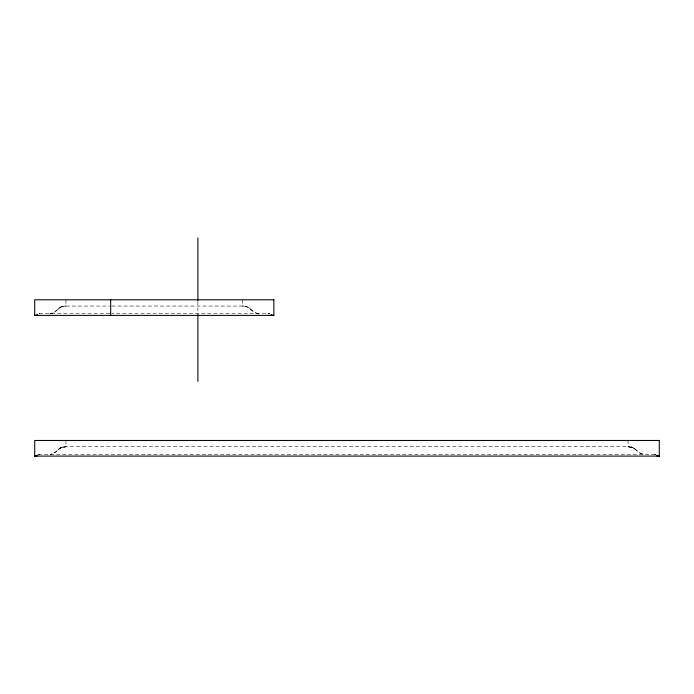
<?xml version="1.0" encoding="UTF-8"?>
<svg xmlns="http://www.w3.org/2000/svg" width="694" height="694" viewBox="0 0 694 694"><rect width="100%" height="100%" fill="white"/><g stroke="black" fill="none" stroke-linecap="round" stroke-linejoin="round"><path stroke-width="0.52" stroke-dasharray="3.47 2.6" d="M58.079 309.125A18.695 13.221 -90 0 1 62.677 306.28A18.695 13.221 90 0 0 58.079 309.125L54.262 312.274L49.482 314.044M58.079 449.799A18.695 13.221 -90 0 1 62.677 446.953A18.695 13.221 90 0 0 58.079 449.799L54.583 452.757L50.15 454.561L55.355 452.245L60.283 448.09L65.93 446.719L628.07 446.719L633.717 448.09L639.261 452.661L643.85 454.561L639.894 453.035L635.921 449.799A18.695 13.221 -90 0 0 631.323 446.953A18.695 13.221 90 0 1 635.921 449.799M61.645 447.43L59.398 448.68L65.93 446.719L65.93 440.473M38.291 454.535L655.709 454.535M50.15 313.888C56.422 313.081 59.172 305.317 65.93 306.045L109.6 306.045M267.884 314.018L268.838 313.809A5.084 3.6 90 0 1 269.81 313.714L111.743 313.723M654.295 454.492L655.067 454.397M268.457 313.888L269.619 313.723M111.743 306.045L242.622 306.045C249.484 305.534 252.434 313.471 259.07 314.044M109.609 313.723L38.933 313.723L40.668 314.018M38.933 454.397L39.705 454.492M39.697 313.87A5.084 3.6 -90 0 0 39.029 313.723A5.084 3.6 90 0 1 39.697 313.87L40.087 313.888M258.394 313.888L254.446 312.361L250.465 309.125A18.695 13.221 -90 0 0 245.876 306.28A18.695 13.221 90 0 1 250.465 309.125M632.355 447.43L634.602 448.68L628.07 446.719L628.07 440.473M242.622 299.799L242.622 306.045A26.129 18.478 -90 0 1 245.85 306.401A26.129 18.478 90 0 0 242.622 306.063M197.885 301.552L197.885 314.503M65.93 299.799L65.93 306.045A26.129 18.478 90 0 0 62.694 306.401A26.129 18.478 -90 0 1 65.93 306.063M268.856 313.87A5.084 3.6 -90 0 1 269.81 313.714M631.306 447.075A26.129 18.478 90 0 0 628.07 446.736A26.129 18.478 -90 0 1 631.306 447.075M656.03 454.527A5.084 3.6 90 0 0 654.303 454.544A5.084 3.6 -90 0 1 656.03 454.527M65.93 446.736A26.129 18.478 -90 0 0 62.694 447.075A26.129 18.478 90 0 1 65.93 446.736M39.697 454.544A5.084 3.6 90 0 0 37.97 454.527A5.084 3.6 -90 0 1 39.697 454.544"/><path stroke-width="1.04" d="M197.885 237.903L197.885 300.476M197.885 314.503L197.885 381.388M110.667 299.799L110.667 315.423M273.852 299.799L34.7 299.799L34.7 315.414L273.852 315.414L273.852 299.799M659.3 440.473L34.7 440.473L34.7 456.088L659.3 456.088L659.3 440.473M271.189 314.868A7.122 5.04 90 0 0 273.844 315.345A7.122 5.04 -90 0 1 271.189 314.868M34.709 315.345A7.122 5.04 -90 0 0 37.355 314.868A7.122 5.04 90 0 1 34.709 315.345M656.888 455.672A7.122 5.04 90 0 0 659.291 456.019A7.122 5.04 -90 0 1 656.888 455.672M34.709 456.019A7.122 5.04 -90 0 0 37.112 455.672A7.122 5.04 90 0 1 34.709 456.019"/></g></svg>
